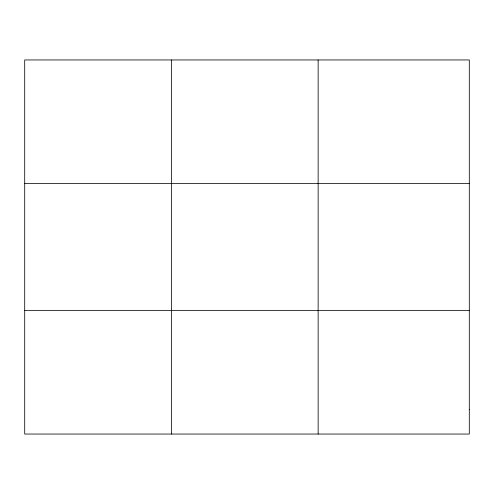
<?xml version="1.0" encoding="UTF-8"?>
<svg xmlns="http://www.w3.org/2000/svg" width="494" height="494" viewBox="0 0 494 494"><rect width="100%" height="100%" fill="white"/><g stroke="black" fill="none" stroke-linecap="round" stroke-linejoin="round"><path stroke-width="0.74" d="M171.418 434.047L171.418 59.953M318.136 434.047L318.136 59.953M24.7 183.404L469.3 183.404M24.7 310.596L469.3 310.596M469.3 409.353L469.3 434.047L24.7 434.047L24.7 59.953L469.3 59.953L469.3 409.353"/></g></svg>
